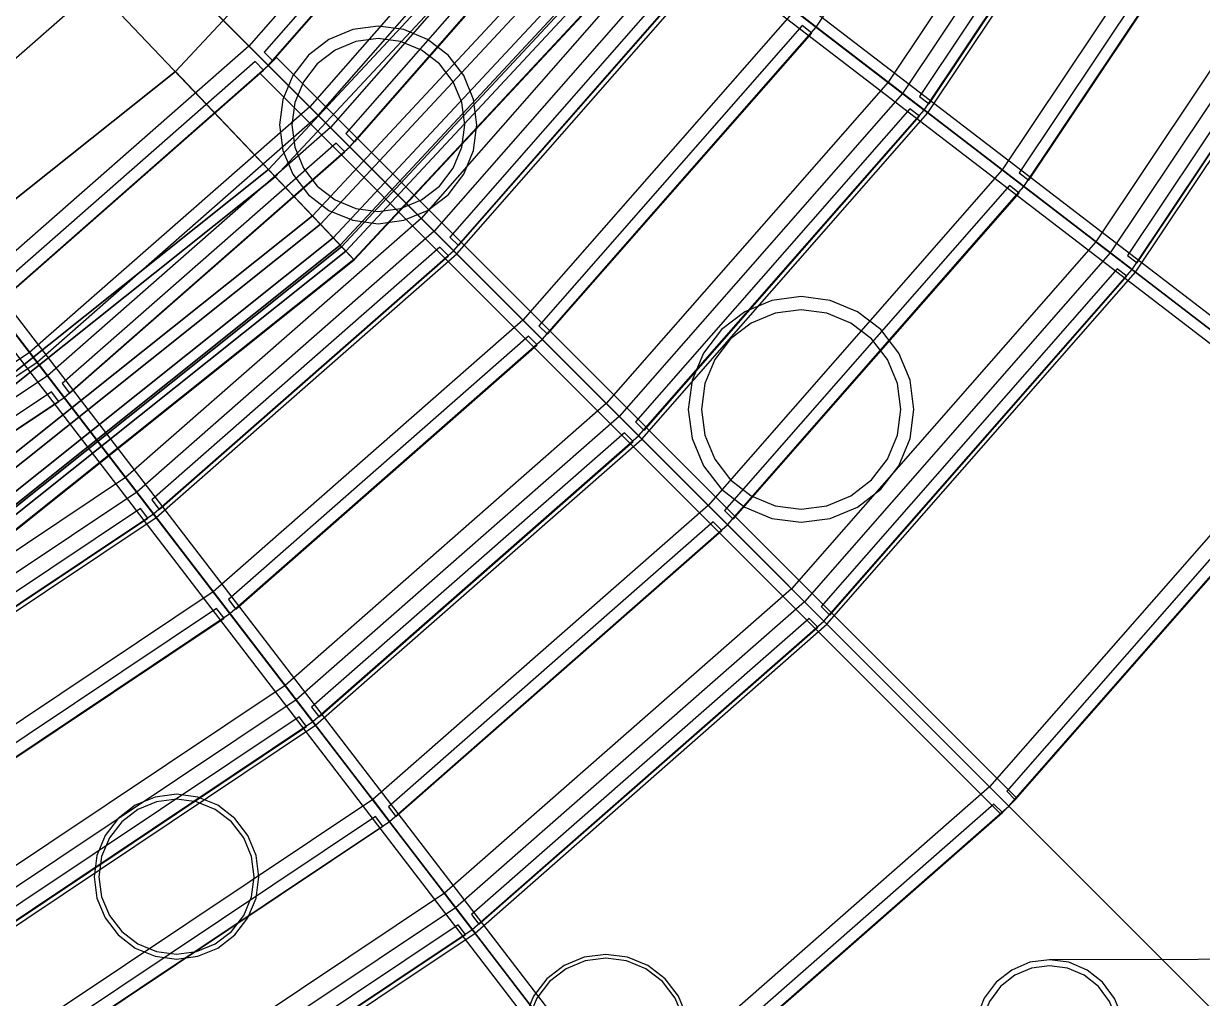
# Model space of a CAD drawing. Header units: millimetres. Extents: x -52000 to 54854, y -52000 to 53750.
# Drawn here: x 11356 to 19107, y -19098 to -12689 of the extents above; entities that cross this region are included whole.
import ezdxf

# ---------------------------------------------------------------- set-up
doc = ezdxf.new("R2010")
doc.units = ezdxf.units.MM
doc.layers.add('D-STR-DECK', color=7, linetype='Continuous', lineweight=25)
doc.layers.add('D-STR-STRC', color=7, linetype='Continuous', lineweight=25)

msp = doc.modelspace()

# ---------------------------------------------------------------- linework, layer by layer
at = {"layer": 'D-STR-DECK'}
for points in [[(4760.1, -3652.6), (17277.9, -13257.8), (18860.6, -10889.2), (5196.2, -3000)], [(4760.1, -3652.6), (18643.8, -14305.9), (20351.6, -11750), (5196.2, -3000)], [(4760.1, -3652.6), (22927.9, -17593.2), (25028.1, -14450), (5196.2, -3000)], [(3535.5, -3535.5), (13293.6, -13293.6), (14915, -11444.7), (3966.8, -3043.8)], [(3043.8, -3966.8), (10470.7, -13645.7), (12162.2, -12162.2), (3535.5, -3535.5)], [(3043.8, -3966.8), (11444.7, -14915), (13293.6, -13293.6), (3535.5, -3535.5)], [(4242.6, -4242.6), (14182.2, -14182.2), (15912.1, -12209.8), (4760.1, -3652.6)], [(4242.6, -4242.6), (15399.6, -15399.6), (17277.9, -13257.8), (4760.1, -3652.6)], [(4242.6, -4242.6), (16617, -16617), (18643.8, -14305.9), (4760.1, -3652.6)], [(4242.6, -4242.6), (20435.4, -20435.4), (22927.9, -17593.2), (4760.1, -3652.6)], [(2500, -4330.1), (9400, -16281.3), (11444.7, -14915), (3043.8, -3966.8)], [(3652.6, -4760.1), (12209.8, -15912.1), (14182.2, -14182.2), (4242.6, -4242.6)], [(3652.6, -4760.1), (13257.8, -17277.9), (15399.6, -15399.6), (4242.6, -4242.6)], [(3652.6, -4760.1), (14305.9, -18643.8), (16617, -16617), (4242.6, -4242.6)], [(3652.6, -4760.1), (17593.2, -22927.9), (20435.4, -20435.4), (4242.6, -4242.6)], [(3000, -5196.2), (10028.4, -17369.6), (12209.8, -15912.1), (3652.6, -4760.1)], [(3000, -5196.2), (10889.2, -18860.6), (13257.8, -17277.9), (3652.6, -4760.1)], [(3000, -5196.2), (11750, -20351.6), (14305.9, -18643.8), (3652.6, -4760.1)], [(3000, -5196.2), (14450, -25028.1), (17593.2, -22927.9), (3652.6, -4760.1)], [(16424.9, -12603.3), (16567.7, -12712.8), (18085.3, -10441.6), (17929.4, -10351.6)], [(11601.8, -12213.4), (13254.7, -13953.5), (15194.8, -11870.4), (13303.5, -10392.9)], [(17039.9, -13075.2), (17301.7, -13276.1), (18886.6, -10904.2), (18600.8, -10739.2)], [(17135.1, -13148.2), (17277.9, -13257.8), (18860.6, -10889.2), (18704.7, -10799.2)], [(17245.5, -13168.5), (17309.1, -13217.1), (18834.9, -10933.6), (18765.7, -10893.4)], [(12965.5, -13649), (12353.9, -13005.2), (14164.1, -11065.1), (14863.8, -11611.8)], [(12353.9, -13005.2), (12353.9, -13005.2), (14164.1, -11065.1), (14164.1, -11065.1)], [(12837.6, -12837.6), (12964.9, -12964.9), (14546.2, -11161.7), (14403.4, -11052.1)], [(12938.7, -12877.8), (12995.4, -12934.3), (14519.9, -11195.9), (14456.5, -11147.1)], [(14591.9, -11102.2), (20055.3, -15294.5), (19964, -15413.5), (14500.5, -11221.2)], [(17790.7, -13651.3), (17933.6, -13760.9), (19576.3, -11302.4), (19420.4, -11212.4)], [(17902.3, -13670.1), (17965.9, -13718.6), (19549.6, -11348.5), (19480.4, -11308.3)], [(13237, -13237), (13293.6, -13293.6), (14915, -11444.7), (14851.6, -11396)], [(13373.2, -13373.2), (13500.5, -13500.5), (15147.2, -11622.8), (15004.4, -11513.3)], [(13392.5, -14098.5), (12965.5, -13649), (14863.8, -11611.8), (15352.4, -11993.5)], [(12965.5, -13649), (13010.8, -13696.7), (14915.8, -11652.4), (14863.8, -11611.8)], [(12965.5, -13649), (12965.5, -13649), (14863.8, -11611.8), (14863.8, -11611.8)], [(13475.6, -13412.2), (13532.3, -13468.7), (15119.8, -11658.5), (15056.4, -11609.6)], [(18405.8, -14123.3), (18667.6, -14324.2), (20377.6, -11765), (20091.8, -11600)], [(13010.8, -13696.7), (13437.8, -14146.3), (15404.3, -12034.1), (14915.8, -11652.4)], [(18501, -14196.3), (18643.8, -14305.9), (20351.6, -11750), (20195.7, -11660)], [(18613.9, -14213.4), (18677.5, -14261.9), (20323.9, -11797.9), (20254.7, -11757.8)], [(13254.7, -13953.5), (13254.7, -13953.5), (15194.8, -11870.4), (15194.8, -11870.4)], [(13254.7, -13953.5), (13475.1, -14185.5), (15447, -12067.4), (15194.8, -11870.4)], [(13307.4, -14009), (13254.7, -13953.5), (15194.8, -11870.4), (15255.1, -11917.5)], [(13527.8, -14241), (13307.4, -14009), (15255.1, -11917.5), (15507.3, -12114.5)], [(13475.1, -14185.5), (13392.5, -14098.5), (15352.4, -11993.5), (15447, -12067.4)], [(13392.5, -14098.5), (13447.3, -14156.2), (15415.1, -12042.5), (15352.4, -11993.5)], [(13437.8, -14146.3), (13392.5, -14098.5), (15352.4, -11993.5), (15404.3, -12034.1)], [(13447.3, -14156.2), (13529.9, -14243.2), (15509.7, -12116.4), (15415.1, -12042.5)], [(13475.1, -14185.5), (13527.8, -14241), (15507.3, -12114.5), (15447, -12067.4)], [(13529.9, -14243.2), (13475.1, -14185.5), (15447, -12067.4), (15509.7, -12116.4)], [(13970.1, -13970.1), (14203.5, -14203.5), (15935.9, -12228), (15674.1, -12027.1)], [(14055, -14055), (14182.2, -14182.2), (15912.1, -12209.8), (15769.3, -12100.2)], [(9654.5, -13759.9), (11033, -15724.6), (13254.7, -13953.5), (11601.8, -12213.4)], [(11601.8, -12213.4), (13254.7, -13953.5), (13254.7, -13953.5), (11601.8, -12213.4)], [(11601.8, -12213.4), (13254.7, -13953.5), (13254.7, -13953.5), (11601.8, -12213.4)], [(14158.9, -14092.4), (14215.6, -14148.8), (15883.3, -12247.2), (15819.9, -12198.4)], [(14639.3, -14639.3), (14766.6, -14766.6), (16567.7, -12712.8), (16424.9, -12603.3)], [(14744.6, -14675.3), (14801.3, -14731.8), (16537.7, -12751.8), (16474.3, -12703)], [(11052.1, -14403.4), (11161.7, -14546.2), (12964.9, -12964.9), (12837.6, -12837.6)], [(11147.1, -14456.5), (11195.9, -14519.9), (12934.3, -12995.4), (12877.8, -12938.7)], [(13017.9, -12911.8), (17887.4, -17781.4), (17781.4, -17887.4), (12911.8, -13017.9)], [(10791.8, -15380.8), (10281.7, -14653.8), (12353.9, -13005.2), (12965.5, -13649)], [(10281.7, -14653.8), (10281.7, -14653.8), (12353.9, -13005.2), (12353.9, -13005.2)], [(12965.5, -13649), (12353.9, -13005.2), (12353.9, -13005.2), (12965.5, -13649)], [(12965.5, -13649), (12353.9, -13005.2), (12353.9, -13005.2), (12965.5, -13649)], [(15187.5, -15187.5), (15420.8, -15420.8), (17301.7, -13276.1), (17039.9, -13075.2)], [(15272.3, -15272.3), (15399.6, -15399.6), (17277.9, -13257.8), (17135.1, -13148.2)], [(11396, -14851.6), (11444.7, -14915), (13293.6, -13293.6), (13237, -13237)], [(15379.2, -15306.9), (15435.9, -15363.3), (17246.7, -13298.5), (17183.3, -13249.6)], [(11513.3, -15004.4), (11622.8, -15147.2), (13500.5, -13500.5), (13373.2, -13373.2)], [(11609.6, -15056.4), (11658.5, -15119.8), (13468.7, -13532.3), (13412.2, -13475.6)], [(11147.9, -15888.3), (10791.8, -15380.8), (12965.5, -13649), (13392.5, -14098.5)], [(10791.8, -15380.8), (10829.6, -15434.7), (13010.8, -13696.7), (12965.5, -13649)], [(10791.8, -15380.8), (10791.8, -15380.8), (12965.5, -13649), (12965.5, -13649)], [(10829.6, -15434.7), (11185.7, -15942.2), (13437.8, -14146.3), (13010.8, -13696.7)], [(13392.5, -14098.5), (12965.5, -13649), (13010.8, -13696.7), (13437.8, -14146.3)], [(13392.5, -14098.5), (12965.5, -13649), (13010.8, -13696.7), (13437.8, -14146.3)], [(15856.7, -15856.7), (15984, -15984), (17933.6, -13760.9), (17790.7, -13651.3)], [(15964.9, -15889.8), (16021.6, -15946.3), (17901.1, -13803.1), (17837.7, -13754.3)], [(11033, -15724.6), (11033, -15724.6), (13254.7, -13953.5), (13254.7, -13953.5)], [(11033, -15724.6), (11216.8, -15986.5), (13475.1, -14185.5), (13254.7, -13953.5)], [(11077, -15787.2), (11033, -15724.6), (13254.7, -13953.5), (13307.4, -14009)], [(11260.8, -16049.2), (11077, -15787.2), (13307.4, -14009), (13527.8, -14241)], [(12027.1, -15674.1), (12228, -15935.9), (14203.5, -14203.5), (13970.1, -13970.1)], [(13254.7, -13953.5), (13475.1, -14185.5), (13527.8, -14241), (13307.4, -14009)], [(13254.7, -13953.5), (13475.1, -14185.5), (13527.8, -14241), (13307.4, -14009)], [(11216.8, -15986.5), (11147.9, -15888.3), (13392.5, -14098.5), (13475.1, -14185.5)], [(11147.9, -15888.3), (11193.6, -15953.4), (13447.3, -14156.2), (13392.5, -14098.5)], [(11185.7, -15942.2), (11147.9, -15888.3), (13392.5, -14098.5), (13437.8, -14146.3)], [(12100.2, -15769.3), (12209.8, -15912.1), (14182.2, -14182.2), (14055, -14055)], [(13475.1, -14185.5), (13392.5, -14098.5), (13447.3, -14156.2), (13529.9, -14243.2)], [(13475.1, -14185.5), (13392.5, -14098.5), (13447.3, -14156.2), (13529.9, -14243.2)], [(11193.6, -15953.4), (11262.5, -16051.7), (13529.9, -14243.2), (13447.3, -14156.2)], [(12198.4, -15819.9), (12247.2, -15883.3), (14148.8, -14215.6), (14092.4, -14158.9)], [(16404.9, -16404.9), (16638.2, -16638.2), (18667.6, -14324.2), (18405.8, -14123.3)], [(11216.8, -15986.5), (11260.8, -16049.2), (13527.8, -14241), (13475.1, -14185.5)], [(11262.5, -16051.7), (11216.8, -15986.5), (13475.1, -14185.5), (13529.9, -14243.2)], [(16489.7, -16489.7), (16617, -16617), (18643.8, -14305.9), (18501, -14196.3)], [(16599.4, -16521.4), (16656.1, -16577.8), (18610, -14349.8), (18546.7, -14300.9)], [(11221.2, -14500.5), (15413.5, -19964), (15294.5, -20055.3), (11102.2, -14591.9)], [(12603.3, -16424.9), (12712.8, -16567.7), (14766.6, -14766.6), (14639.3, -14639.3)], [(12703, -16474.3), (12751.8, -16537.7), (14731.8, -14801.3), (14675.3, -14744.6)], [(9360, -16212), (9400, -16281.3), (11444.7, -14915), (11396, -14851.6)], [(9456.3, -16378.8), (9546.3, -16534.7), (11622.8, -15147.2), (11513.3, -15004.4)], [(9545.1, -16443), (9585.2, -16512.1), (11587.1, -15174.5), (11538.6, -15110.9)], [(13075.2, -17039.9), (13276.1, -17301.7), (15420.8, -15420.8), (15187.5, -15187.5)], [(17707.1, -17707.1), (17834.4, -17834.4), (20009.7, -15354), (19866.9, -15244.4)], [(13148.2, -17135.1), (13257.8, -17277.9), (15399.6, -15399.6), (15272.3, -15272.3)], [(13249.6, -17183.3), (13298.5, -17246.7), (15363.3, -15435.9), (15306.9, -15379.2)], [(17819.7, -17735.9), (17876.4, -17792.3), (19973.4, -15401.1), (19910.1, -15352.2)], [(9878.4, -17109.8), (10043.4, -17395.6), (12228, -15935.9), (12027.1, -15674.1)], [(9938.4, -17213.7), (10028.4, -17369.6), (12209.8, -15912.1), (12100.2, -15769.3)], [(10029.1, -17276.8), (10069.3, -17346), (12172.2, -15940.8), (12123.7, -15877.2)], [(13651.3, -17790.7), (13760.9, -17933.6), (15984, -15984), (15856.7, -15856.7)], [(13754.3, -17837.7), (13803.1, -17901.1), (15946.3, -16021.6), (15889.8, -15964.9)], [(10351.6, -17929.4), (10441.6, -18085.3), (12712.8, -16567.7), (12603.3, -16424.9)], [(14123.3, -18405.8), (14324.2, -18667.6), (16638.2, -16638.2), (16404.9, -16404.9)], [(14196.3, -18501), (14305.9, -18643.8), (16617, -16617), (16489.7, -16489.7)], [(10444, -17991.5), (10484.1, -18060.7), (12673.8, -16597.6), (12625.2, -16534)], [(14300.9, -18546.7), (14349.8, -18610), (16577.8, -16656.1), (16521.4, -16599.4)], [(10739.2, -18600.8), (10904.2, -18886.6), (13276.1, -17301.7), (13075.2, -17039.9)], [(10799.2, -18704.7), (10889.2, -18860.6), (13257.8, -17277.9), (13148.2, -17135.1)], [(10893.4, -18765.7), (10933.6, -18834.9), (13217.1, -17309.1), (13168.5, -17245.5)], [(15244.4, -19866.9), (15354, -20009.7), (17834.4, -17834.4), (17707.1, -17707.1)], [(11212.4, -19420.4), (11302.4, -19576.3), (13760.9, -17933.6), (13651.3, -17790.7)], [(15352.2, -19910.1), (15401.1, -19973.4), (17792.3, -17876.4), (17735.9, -17819.7)], [(11308.3, -19480.4), (11348.5, -19549.6), (13718.6, -17965.9), (13670.1, -17902.3)], [(11600, -20091.8), (11765, -20377.6), (14324.2, -18667.6), (14123.3, -18405.8)], [(11660, -20195.7), (11750, -20351.6), (14305.9, -18643.8), (14196.3, -18501)], [(11757.8, -20254.7), (11797.9, -20323.9), (14261.9, -18677.5), (14213.4, -18613.9)]]:
    msp.add_lwpolyline(points, close=True, dxfattribs=at)
at = {"layer": 'D-STR-STRC'}
for points in [[(14337.1, -13355.7), (14315, -13187.7), (14250.1, -13031.2), (14147, -12896.8), (14012.6, -12793.6), (13856, -12728.8), (13688, -12706.7), (13520, -12728.8), (13363.5, -12793.6), (13229.1, -12896.8), (13125.9, -13031.2), (13061.1, -13187.7), (13039, -13355.7), (13061.1, -13523.7), (13125.9, -13680.3), (13229.1, -13814.7), (13363.5, -13917.8), (13520, -13982.7), (13688, -14004.8), (13856, -13982.7), (14012.6, -13917.8), (14147, -13814.7), (14250.1, -13680.3), (14315, -13523.7)], [(14337.1, -13355.7), (14315, -13187.7), (14250.1, -13031.2), (14147, -12896.8), (14012.6, -12793.6), (13856, -12728.8), (13688, -12706.7), (13520, -12728.8), (13363.5, -12793.6), (13229.1, -12896.8), (13125.9, -13031.2), (13061.1, -13187.7), (13039, -13355.7), (13061.1, -13523.7), (13125.9, -13680.3), (13229.1, -13814.7), (13363.5, -13917.8), (13520, -13982.7), (13688, -14004.8), (13856, -13982.7), (14012.6, -13917.8), (14147, -13814.7), (14250.1, -13680.3), (14315, -13523.7)], [(14256.4, -13355.7), (14237, -13208.6), (14180.3, -13071.5), (14089.9, -12953.8), (13972.2, -12863.5), (13835.1, -12806.7), (13688, -12787.4), (13540.9, -12806.7), (13403.8, -12863.5), (13286.1, -12953.8), (13195.8, -13071.5), (13139, -13208.6), (13119.7, -13355.7), (13139, -13502.8), (13195.8, -13639.9), (13286.1, -13757.6), (13403.8, -13848), (13540.9, -13904.7), (13688, -13924.1), (13835.1, -13904.7), (13972.2, -13848), (14089.9, -13757.6), (14180.3, -13639.9), (14237, -13502.8)], [(14256.4, -13355.7), (14237, -13208.6), (14180.3, -13071.5), (14089.9, -12953.8), (13972.2, -12863.5), (13835.1, -12806.7), (13688, -12787.4), (13540.9, -12806.7), (13403.8, -12863.5), (13286.1, -12953.8), (13195.8, -13071.5), (13139, -13208.6), (13119.7, -13355.7), (13139, -13502.8), (13195.8, -13639.9), (13286.1, -13757.6), (13403.8, -13848), (13540.9, -13904.7), (13688, -13924.1), (13835.1, -13904.7), (13972.2, -13848), (14089.9, -13757.6), (14180.3, -13639.9), (14237, -13502.8)], [(17209.6, -15225.6), (17184.3, -15033.7), (17110.3, -14854.9), (16992.4, -14701.3), (16838.8, -14583.5), (16660, -14509.4), (16468.1, -14484.1), (16276.2, -14509.4), (16097.3, -14583.5), (15943.8, -14701.3), (15825.9, -14854.9), (15751.8, -15033.7), (15726.6, -15225.6), (15751.8, -15417.6), (15825.9, -15596.4), (15943.8, -15750), (16097.3, -15867.8), (16276.2, -15941.9), (16468.1, -15967.2), (16660, -15941.9), (16838.8, -15867.8), (16992.4, -15750), (17110.3, -15596.4), (17184.3, -15417.6)], [(17209.6, -15225.6), (17184.3, -15033.7), (17110.3, -14854.9), (16992.4, -14701.3), (16838.8, -14583.5), (16660, -14509.4), (16468.1, -14484.1), (16276.2, -14509.4), (16097.3, -14583.5), (15943.8, -14701.3), (15825.9, -14854.9), (15751.8, -15033.7), (15726.6, -15225.6), (15751.8, -15417.6), (15825.9, -15596.4), (15943.8, -15750), (16097.3, -15867.8), (16276.2, -15941.9), (16468.1, -15967.2), (16660, -15941.9), (16838.8, -15867.8), (16992.4, -15750), (17110.3, -15596.4), (17184.3, -15417.6)], [(17123.3, -15225.6), (17101, -15056.1), (17035.5, -14898), (16931.4, -14762.4), (16795.7, -14658.2), (16637.7, -14592.8), (16468.1, -14570.5), (16298.5, -14592.8), (16140.5, -14658.2), (16004.8, -14762.4), (15900.7, -14898), (15835.2, -15056.1), (15812.9, -15225.6), (15835.2, -15395.2), (15900.7, -15553.2), (16004.8, -15688.9), (16140.5, -15793.1), (16298.5, -15858.5), (16468.1, -15880.8), (16637.7, -15858.5), (16795.7, -15793.1), (16931.4, -15688.9), (17035.5, -15553.2), (17101, -15395.2)], [(17123.3, -15225.6), (17101, -15056.1), (17035.5, -14898), (16931.4, -14762.4), (16795.7, -14658.2), (16637.7, -14592.8), (16468.1, -14570.5), (16298.5, -14592.8), (16140.5, -14658.2), (16004.8, -14762.4), (15900.7, -14898), (15835.2, -15056.1), (15812.9, -15225.6), (15835.2, -15395.2), (15900.7, -15553.2), (16004.8, -15688.9), (16140.5, -15793.1), (16298.5, -15858.5), (16468.1, -15880.8), (16637.7, -15858.5), (16795.7, -15793.1), (16931.4, -15688.9), (17035.5, -15553.2), (17101, -15395.2)], [(12903.3, -18297.3), (12884.9, -18157.1), (12830.7, -18026.4), (12744.6, -17914.2), (12632.4, -17828.1), (12501.8, -17774), (12361.5, -17755.5), (12221.3, -17774), (12090.6, -17828.1), (11978.4, -17914.2), (11892.3, -18026.4), (11838.2, -18157.1), (11819.8, -18297.3), (11838.2, -18437.5), (11892.3, -18568.2), (11978.4, -18680.4), (12090.6, -18766.5), (12221.3, -18820.6), (12361.5, -18839.1), (12501.8, -18820.6), (12632.4, -18766.5), (12744.6, -18680.4), (12830.7, -18568.2), (12884.9, -18437.5)], [(12903.3, -18297.3), (12884.9, -18157.1), (12830.7, -18026.4), (12744.6, -17914.2), (12632.4, -17828.1), (12501.8, -17774), (12361.5, -17755.5), (12221.3, -17774), (12090.6, -17828.1), (11978.4, -17914.2), (11892.3, -18026.4), (11838.2, -18157.1), (11819.8, -18297.3), (11838.2, -18437.5), (11892.3, -18568.2), (11978.4, -18680.4), (12090.6, -18766.5), (12221.3, -18820.6), (12361.5, -18839.1), (12501.8, -18820.6), (12632.4, -18766.5), (12744.6, -18680.4), (12830.7, -18568.2), (12884.9, -18437.5)], [(12871.5, -18297.3), (12854.1, -18165.3), (12803.1, -18042.3), (12722.1, -17936.7), (12616.5, -17855.7), (12493.5, -17804.7), (12361.5, -17787.4), (12229.6, -17804.7), (12106.6, -17855.7), (12001, -17936.7), (11919.9, -18042.3), (11869, -18165.3), (11851.6, -18297.3), (11869, -18429.3), (11919.9, -18552.2), (12001, -18657.9), (12106.6, -18738.9), (12229.6, -18789.8), (12361.5, -18807.2), (12493.5, -18789.8), (12616.5, -18738.9), (12722.1, -18657.9), (12803.1, -18552.2), (12854.1, -18429.3)], [(12871.5, -18297.3), (12854.1, -18165.3), (12803.1, -18042.3), (12722.1, -17936.7), (12616.5, -17855.7), (12493.5, -17804.7), (12361.5, -17787.4), (12229.6, -17804.7), (12106.6, -17855.7), (12001, -17936.7), (11919.9, -18042.3), (11869, -18165.3), (11851.6, -18297.3), (11869, -18429.3), (11919.9, -18552.2), (12001, -18657.9), (12106.6, -18738.9), (12229.6, -18789.8), (12361.5, -18807.2), (12493.5, -18789.8), (12616.5, -18738.9), (12722.1, -18657.9), (12803.1, -18552.2), (12854.1, -18429.3)], [(15735.2, -19357.8), (15716.4, -19215.5), (15661.5, -19082.8), (15574.1, -18968.9), (15460.2, -18881.5), (15327.5, -18826.6), (15185.2, -18807.8), (15042.8, -18826.6), (14910.2, -18881.5), (14796.3, -18968.9), (14708.9, -19082.8), (14653.9, -19215.5), (14635.2, -19357.8), (14653.9, -19500.2), (14708.9, -19632.8), (14796.3, -19746.7), (14910.2, -19834.1), (15042.8, -19889.1), (15185.2, -19907.8), (15327.5, -19889.1), (15460.2, -19834.1), (15574.1, -19746.7), (15661.5, -19632.8), (15716.4, -19500.2)], [(15710.2, -19357.8), (15692.3, -19221.9), (15639.8, -19095.3), (15556.4, -18986.6), (15447.7, -18903.1), (15321.1, -18850.7), (15185.2, -18832.8), (15049.3, -18850.7), (14922.7, -18903.1), (14813.9, -18986.6), (14730.5, -19095.3), (14678.1, -19221.9), (14660.2, -19357.8), (14678.1, -19493.7), (14730.5, -19620.3), (14813.9, -19729), (14922.7, -19812.5), (15049.3, -19864.9), (15185.2, -19882.8), (15321.1, -19864.9), (15447.7, -19812.5), (15556.4, -19729), (15639.8, -19620.3), (15692.3, -19493.7)], [(18100.8, -18842.9), (17972.8, -18860.2), (17853.6, -18910.9), (17751.1, -18991.7), (17672.5, -19096.9), (17623.1, -19219.4), (17606.3, -19350.9), (17623.1, -19482.3), (17672.5, -19604.9), (17751.1, -19710.1), (17853.6, -19790.8), (17972.8, -19841.6), (18100.8, -19858.9), (18228.8, -19841.6), (18348.1, -19790.9), (18450.6, -19710.2), (18529.2, -19605), (18578.6, -19482.5), (18595.4, -19351), (18578.6, -19219.5), (18529.2, -19097), (18450.6, -18991.7), (18348.1, -18911), (18228.8, -18860.2)], [(18100.8, -18882.9), (17982.9, -18898.9), (17873, -18945.6), (17778.7, -19020), (17706.2, -19116.9), (17660.7, -19229.7), (17645.2, -19350.9), (17660.7, -19472), (17706.2, -19584.9), (17778.7, -19681.8), (17873, -19756.2), (17982.9, -19803), (18100.8, -19818.9), (18218.8, -19803), (18328.7, -19756.2), (18423, -19681.9), (18495.4, -19585), (18541, -19472.1), (18556.5, -19351), (18541, -19229.8), (18495.4, -19117), (18423, -19020), (18328.7, -18945.6), (18218.8, -18898.9)]]:
    msp.add_lwpolyline(points, close=True, dxfattribs=at)
msp.add_lwpolyline([(21032.4, -18836.8), (18100.8, -18842.9), (17972.8, -18860.2), (17853.6, -18910.9), (17751.1, -18991.7), (17672.5, -19096.9), (17623.1, -19219.4), (17606.3, -19350.9), (17623.1, -19482.3), (17672.5, -19604.9), (17751.1, -19710.1), (17853.6, -19790.8), (17972.8, -19841.6), (18100.8, -19858.9), (21032.4, -19852.8)], dxfattribs=at)

doc.saveas('drawing.dxf')
